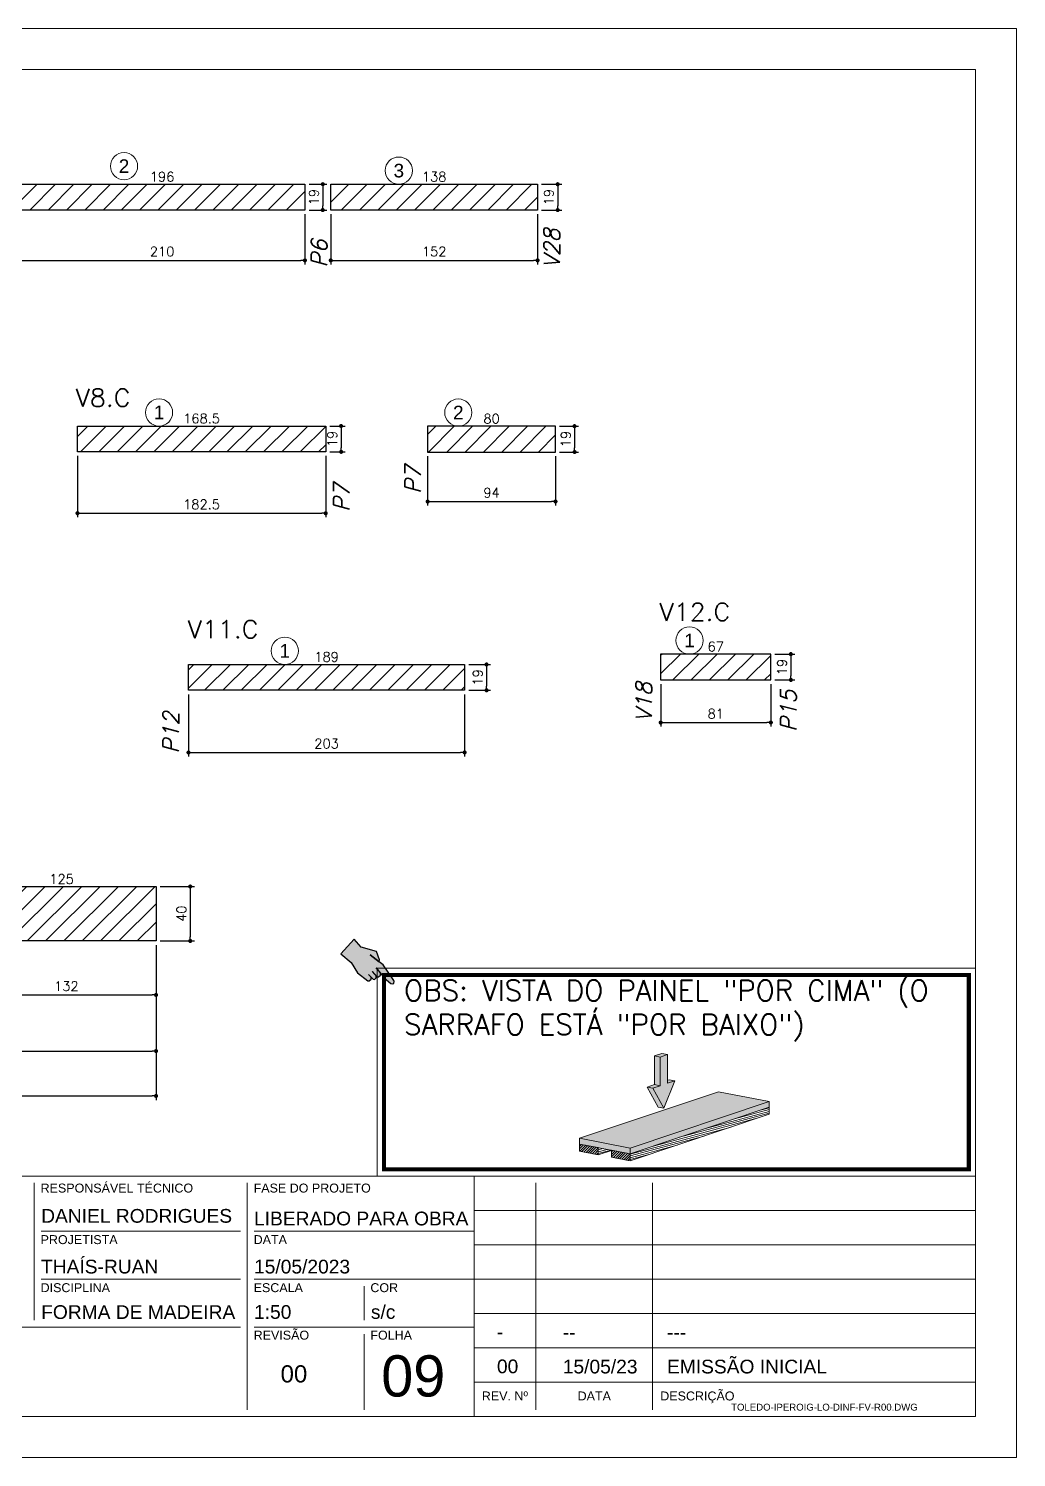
# Model space of a CAD drawing. Extents: x -20676 to 4767, y -817 to 14270.
# Drawn here: x -18333 to -17606, y 6382 to 7432 of the extents above; entities that cross this region are included whole.
import ezdxf
from ezdxf.enums import TextEntityAlignment as Align
from ezdxf.lldxf.tags import DXFTag

# ---------------------------------------------------------------- set-up
doc = ezdxf.new("R2010")
doc.units = 0
doc.header["$PDMODE"] = 2
doc.header["$PDSIZE"] = 10
doc.linetypes.add('CABLIN', pattern=[0.35, 0.25, -0.1])
doc.layers.get('0').update_dxf_attribs({"lineweight": 13})
doc.layers.get('Defpoints').update_dxf_attribs({"lineweight": 13})
for name, color, linetype, lineweight in [('contorno de painel', 7, 'Continuous', 13), ('cotas', 4, 'Continuous', 13), ('FOLHA MB', 7, 'Continuous', 13), ('HACHURACONCRETO', 7, 'Continuous', 13), ('REAPROVEITAMENTO', 1, 'Continuous', 13), ('Romaneio', 1, 'Continuous', 13), ('texto de viga', 7, 'Continuous', 13)]:
    doc.layers.add(name, color=color, linetype=linetype, lineweight=lineweight)
for name, color, linetype in [('Cota Sarrafo', 180, 'Continuous'), ('Painéis', 200, 'Continuous'), ('REGUA-80', 111, 'Continuous'), ('TEXTO_GERAL', 7, 'Continuous'), ('va165-sec', 5, 'DASHED')]:
    doc.layers.add(name, color=color, linetype=linetype)
doc.styles.add('ARIAL', font='arial.ttf', dxfattribs={"oblique": 15, "height": 25})
doc.styles.add('MB_C01', font='arial.ttf', dxfattribs={"height": 1.3})
doc.styles.add('MB_C02', font='arial.ttf', dxfattribs={"height": 2})
doc.styles.add('MB_C03', font='arial.ttf', dxfattribs={"height": 2.5})
doc.styles.add('MB_C04', font='arial.ttf', dxfattribs={"height": 6})
doc.styles.add('REGUA-120', font='ROMANS.shx', dxfattribs={"height": 15})
doc.styles.add('ROMANS', font='romans.shx')
tags = doc.linetypes.add('DASHED', pattern=[0.75, 0.5, -0.25]).pattern_tags.tags
tags[6:7] = [DXFTag(74, 4), DXFTag(75, 0), DXFTag(340, '0'), DXFTag(46, 1.0), DXFTag(50, 0.0), DXFTag(44, 0.0), DXFTag(45, 0.0)]
tags[4:5] = [DXFTag(74, 4), DXFTag(75, 0), DXFTag(340, '0'), DXFTag(46, 1.0), DXFTag(50, 0.0), DXFTag(44, 0.0), DXFTag(45, 0.0)]
doc.dimstyles.new('PAINEL', dxfattribs={"dimtxt": 7, "dimasz": 3, "dimexe": 3, "dimexo": 3, "dimgap": 3, "dimtad": 1, "dimdec": 1, "dimzin": 12, "dimdsep": 46, "dimtxsty": 'ROMANS', "dimblk": 'DOT', "dimcen": 0, "dimclrd": 4, "dimclre": 4, "dimclrt": 240, "dimadec": 1, "dimazin": 3, "dimtfac": 1, "dimtdec": 1, "dimtmove": 0, "dimatfit": 3, "dimfxl": 0, "dimtolj": 1, "dimtzin": 12, "dimarcsym": 0})
doc.dimstyles.new('projeto2', dxfattribs={"dimtxt": 7, "dimasz": 5, "dimexe": 1.25, "dimexo": 2.5, "dimgap": 2, "dimtad": 1, "dimdec": 1, "dimdsep": 46, "dimtxsty": 'ROMANS', "dimblk": 'OBLIQUE', "dimcen": 10, "dimdle": 1, "dimse1": 1, "dimse2": 1, "dimsd1": 1, "dimsd2": 1, "dimclrd": 256, "dimclre": 256, "dimclrt": 3, "dimadec": 0, "dimazin": 0, "dimtfac": 1, "dimtdec": 1, "dimtmove": 0, "dimatfit": 3, "dimldrblk": 'OBLIQUE', "dimfxl": 0, "dimlwd": -1, "dimlwe": -1, "dimarcsym": 0})

# ---------------------------------------------------------------- blocks, each defined once
blk = doc.blocks.new('A$Ceb89ac90')
at = {"color": 1}
for p, q in [((1086.3, 356.7), (70, 356.7)), ((763, 351.7), (763, 250.7)), ((919.6, 351.7), (919.6, 185)), ((1086.3, 356.7), (1086.3, 179.9)), ((1455, 356.7), (1086.3, 356.7)), ((1131.8, 185), (1131.8, 351.7)), ((1217.6, 351.7), (1217.6, 185)), ((1455, 331.5), (1086.3, 331.5)), ((914.6, 316.3), (768.1, 316.3)), ((1086.3, 316.3), (924.7, 316.3)), ((1455, 306.2), (1086.3, 306.2)), ((914.6, 281), (768.1, 281)), ((1086.3, 281), (924.7, 281)), ((1005.5, 275.9), (1005.5, 250.7)), ((1455, 281), (1086.3, 281)), ((1455, 255.7), (1086.3, 255.7)), ((914.6, 245.6), (440.7, 245.6)), ((1086.3, 245.6), (924.7, 245.6)), ((1005.5, 240.6), (1005.5, 185)), ((1455, 230.4), (1086.3, 230.4)), ((1455, 205.2), (1086.3, 205.2))]:
    blk.add_line(p, q, dxfattribs=at)
for points in [[(0, 1199.9), (0, 149.9), (1485, 149.9), (1485, 1199.9)], [(70, 1169.9), (70, 179.9), (1455, 179.9), (1455, 1169.9)]]:
    blk.add_lwpolyline(points, close=True, dxfattribs=at)
at = {"color": 6, "style": 'MB_C01'}
for s, height, p in [('RESPONSÁVEL TÉCNICO', 6.566, (767.7, 344.6)), ('FASE DO PROJETO', 6.566, (924.3, 344.6)), ('PROJETISTA', 6.57, (767.7, 306.7)), ('DATA', 6.57, (924.3, 306.7)), ('DISCIPLINA', 6.57, (767.7, 271.4)), ('ESCALA', 6.57, (924.3, 271.4)), ('COR', 6.57, (1010.1, 271.4)), ('REVISÃO', 6.57, (924.3, 236.5)), ('FOLHA', 6.57, (1010.1, 236.5))]:
    blk.add_text(s, height=height, dxfattribs=at).set_placement(p)
at = {"color": 5, "style": 'MB_C02'}
for s, p in [('DANIEL RODRIGUES', (768.1, 322.4)), ('FORMA DE MADEIRA', (768.1, 251.7))]:
    blk.add_text(s, height=10.102, dxfattribs=at).set_placement(p)
at = {"color": 6, "style": 'MB_C01'}
for s, p in [('DESCRIÇÃO', (1250.5, 195.1)), ('REV. Nº', (1109, 195.1)), ('DATA', (1174.7, 195.1))]:
    blk.add_text(s, height=6.57, dxfattribs=at).set_placement(p, align=Align.MIDDLE_CENTER)
at = {"insert": (1275.3, 189.4), "char_height": 5.051, "width": 210.818, "attachment_point": 1, "style": 'MB_C04'}
blk.add_mtext('TOLEDO-IPEROIG-LO-DINF-FV-R00.DWG', dxfattribs=at)
at = {"color": 5}
for tag, p, height, style in [('REV_05', (1103.1, 338.1), 10.1, 'MB_C02'), ('DATA_REV_05', (1151.5, 337.9), 10.1, 'MB_C02'), ('INFO_REV_05', (1228.1, 337.9), 10.1, 'MB_C02'), ('CLIENTE', (449.7, 328.8), 12.6, 'MB_C03'), ('FASE', (924.6, 320.5), 10.1, 'MB_C02'), ('REV_04', (1103.1, 312.8), 10.1, 'MB_C02'), ('DATA_REV_04', (1151.5, 312.7), 10.1, 'MB_C02'), ('INFO_REV_04', (1228.1, 312.7), 10.1, 'MB_C02'), ('PROJETISTA', (768, 285.1), 10.1, 'MB_C02'), ('DATA', (924.6, 285.1), 10.1, 'MB_C02'), ('REV_03', (1103.1, 287.6), 10.1, 'MB_C02'), ('DATA_REV_03', (1151.5, 287.4), 10.1, 'MB_C02'), ('INFO_REV_03', (1228.1, 287.4), 10.1, 'MB_C02'), ('OBRA', (449.7, 273.3), 12.6, 'MB_C03'), ('REV_02', (1103.1, 262.3), 10.1, 'MB_C02'), ('DATA_REV_02', (1151.5, 262.1), 10.1, 'MB_C02'), ('INFO_REV_02', (1228.1, 262.1), 10.1, 'MB_C02'), ('ESC', (924.6, 251.8), 10.1, 'MB_C02'), ('COR', (1010.5, 251.8), 10.1, 'MB_C02'), ('REV_01', (1103.1, 237.1), 10.1, 'MB_C02'), ('DATA_REV_01', (1151.5, 236.9), 10.1, 'MB_C02'), ('INFO_REV_01', (1228.1, 236.9), 10.1, 'MB_C02'), ('PAVIMENTO', (449.7, 215.3), 12.6, 'MB_C03'), ('FL', (1018.1, 194.7), 30.3, 'MB_C04'), ('REV_00', (1103.1, 211.8), 10.1, 'MB_C02'), ('DATA_REV_00', (1151.5, 211.6), 10.1, 'MB_C02'), ('EMISSÃO_INICIAL', (1228.1, 211.6), 10.1, 'MB_C02'), ('REV', (944.1, 205), 12.6, 'MB_C03')]:
    blk.add_attdef(tag, p, '', height=height, dxfattribs=dict(at, style=style))
at = {"color": 6, "style": 'MB_C02'}
for tag, p in [('ENDEREÇO_CLIENTE', (449.7, 307.8)), ('ENDEREÇO_OBRA', (449.7, 252.7)), ('TIPO_DE_PROJETO', (449.7, 192.3))]:
    blk.add_attdef(tag, p, '', height=10.1, dxfattribs=at)
blk = doc.blocks.new('INDICADOR')
at = {"layer": 'va165-sec', "ltscale": 100}
blk.add_hatch(color=61, dxfattribs=at).paths.add_polyline_path([(-59.7, -24.5), (-37.5, -24.3), (-35.4, -22.8), (-34.7, -18.5), (-36.9, -15.9), (-32.1, -16.5), (-29.9, -15.1), (-29.3, -11.2), (-31.5, -8.9), (-29.5, -9.3), (-27.5, -7.7), (-26.6, -3.4), (-28.9, -0.4), (-18.5, -2.8), (-3.7, -3.1), (-0.7, -1.9), (0, 0), (-1.3, 2.8), (-2.9, 3.5), (-33.7, 13.2), (-42.6, 13.1), (-44, 16), (-56.7, 23.9), (-82.1, 13.8), (-99.5, 16.7), (-102.1, -17), (-79.1, -17.5)])
at = {"layer": 'REGUA-80', "color": 1}
blk.add_lwpolyline([(-102.1, -17), (-79.1, -17.5), (-59.7, -24.5), (-37.5, -24.3), (-35.4, -22.8), (-34.7, -18.5), (-36.9, -15.9), (-43.1, -15.1), (-32.1, -16.5), (-29.9, -15.1), (-29.3, -11.2), (-31.5, -8.9), (-41.5, -7), (-29.5, -9.3), (-27.5, -7.7), (-26.6, -3.4), (-28.9, -0.4), (-39.8, 2.2), (-18.5, -2.8), (-3.7, -3.1), (-0.7, -1.9), (0, 0), (-1.3, 2.8), (-2.9, 3.5), (-33.7, 13.2), (-42.6, 13.1), (-61.9, 12.9), (-42.6, 13.1), (-44, 16), (-56.7, 23.9), (-82.1, 13.8), (-99.5, 16.7), (-102.1, -17)], dxfattribs=at)
blk = doc.blocks.new('DEDADA')
at = {"linetype": 'Continuous', "ltscale": 100, "xscale": 0.5000000000004939, "yscale": 0.5000000000004939, "zscale": 0.5000000000004939, "rotation": 321.5463332659798}
blk.add_blockref('INDICADOR', (63.1, 17), dxfattribs=at)
blk = doc.blocks.new('FDSFSDFSDF')
at = {"layer": 'HACHURACONCRETO'}
h = blk.add_hatch(color=1, dxfattribs=at)
h.dxf.hatch_style = 1
h.paths.add_polyline_path([(-20956.4, 7327.5), (-20960.7, 7328.3), (-20960.7, 7307.2), (-20956.4, 7306.3)], flags=17)
h.paths.add_polyline_path([(-20951, 7329.3), (-20956.4, 7327.5), (-20956.4, 7306.3), (-20961.8, 7304.5), (-20953.7, 7289.8), (-20945.6, 7310), (-20951, 7308.2)])
h.paths.add_polyline_path([(-20961.8, 7304.5), (-20966.1, 7305.3), (-20958, 7290.7), (-20953.7, 7289.8)])
h.paths.add_polyline_path([(-20956.4, 7306.3), (-20960.7, 7307.2), (-20966.1, 7305.3), (-20961.8, 7304.5)])
h.paths.add_polyline_path([(-20945.6, 7310), (-20949.9, 7310.8), (-20951, 7310.4), (-20951, 7308.2)], flags=17)
h.paths.add_polyline_path([(-20951, 7329.3), (-20955.3, 7330.1), (-20960.7, 7328.3), (-20956.4, 7327.5)])
h = blk.add_hatch(color=253, dxfattribs=at)
h.dxf.hatch_style = 1
h.paths.add_polyline_path([(-20876.3, 7294.9), (-20913.5, 7302), (-21015.7, 7267.8), (-20978.5, 7260.6)])
h.paths.add_polyline_path([(-21015.7, 7267.8), (-21015.7, 7263.5), (-20978.5, 7256.4), (-20978.5, 7260.6)])
h.paths.add_polyline_path([(-20876.3, 7290.6), (-20876.3, 7294.9), (-20978.5, 7260.6), (-20978.5, 7256.4)])
h = blk.add_hatch(dxfattribs=at)
h.set_pattern_fill('ANSI31', color=252, scale=0.409149, angle=150)
h.set_pattern_definition([(195, (7609.989, -2957.4306), (0.336218163, -1.254783266), [])])
h.paths.add_polyline_path([(-20992.2, 7258.9), (-20992.2, 7259), (-21002, 7260.9), (-21002, 7255.6)])
h.paths.add_polyline_path([(-20876.3, 7285.4), (-20876.3, 7290.6), (-20978.5, 7256.4), (-20978.5, 7251.1)])
h = blk.add_hatch(dxfattribs=at)
h.set_pattern_fill('ANSI31', color=252, scale=0.409149)
h.set_pattern_definition([(45, (7609.989, -2957.4306), (-0.918565103, 0.918565103), [])])
h.paths.add_polyline_path([(-21002, 7260.9), (-21015.7, 7263.5), (-21015.7, 7258.3), (-21002, 7255.6)])
h.paths.add_polyline_path([(-20978.5, 7256.4), (-20992.2, 7259), (-20992.2, 7253.8), (-20978.5, 7251.1)])
at = {"color": 0, "linetype": 'Continuous', "lineweight": 0, "extrusion": (5.55112e-17, 0.967349, 0.253449)}
for p, q in [((-20960.7, 7328.3), (-20955.3, 7330.1)), ((-20951, 7329.3), (-20956.4, 7327.5)), ((-20951, 7329.3), (-20955.3, 7330.1)), ((-20951, 7308.2), (-20951, 7329.3)), ((-20956.4, 7327.5), (-20960.7, 7328.3)), ((-20960.7, 7307.2), (-20960.7, 7328.3)), ((-20956.4, 7327.5), (-20956.4, 7306.3)), ((-20953.7, 7289.8), (-20945.6, 7310)), ((-20951, 7310.4), (-20949.9, 7310.8)), ((-20945.6, 7310), (-20951, 7308.2)), ((-20945.6, 7310), (-20949.9, 7310.8)), ((-20913.5, 7302), (-21015.7, 7267.8)), ((-20966.1, 7305.3), (-20960.7, 7307.2)), ((-20961.8, 7304.5), (-20966.1, 7305.3)), ((-20958, 7290.7), (-20966.1, 7305.3)), ((-20956.4, 7306.3), (-20961.8, 7304.5)), ((-20961.8, 7304.5), (-20953.7, 7289.8)), ((-20956.4, 7306.3), (-20960.7, 7307.2)), ((-20876.3, 7294.9), (-20913.5, 7302)), ((-20978.5, 7260.6), (-20876.3, 7294.9)), ((-20876.3, 7290.6), (-20978.5, 7256.4)), ((-20876.3, 7290.6), (-20978.5, 7256.4)), ((-20953.7, 7289.8), (-20958, 7290.7)), ((-20876.3, 7290.6), (-20876.3, 7294.9)), ((-20876.3, 7290.6), (-20876.3, 7285.4)), ((-20876.3, 7285.4), (-20978.5, 7251.1)), ((-21015.7, 7267.8), (-20978.5, 7260.6)), ((-21015.7, 7263.5), (-21015.7, 7267.8)), ((-21015.7, 7263.5), (-21015.7, 7258.3)), ((-21015.7, 7263.5), (-21002, 7260.9)), ((-20978.5, 7256.4), (-21015.7, 7263.5)), ((-21002, 7255.6), (-21015.7, 7258.3)), ((-21002, 7260.9), (-21002, 7255.6)), ((-20992.2, 7258.9), (-21002, 7255.6)), ((-20978.5, 7256.4), (-20992.2, 7259)), ((-20992.2, 7259), (-20992.2, 7253.8)), ((-20978.5, 7256.4), (-20978.5, 7260.6)), ((-20978.5, 7256.4), (-20978.5, 7251.1)), ((-20978.5, 7251.1), (-20992.2, 7253.8))]:
    blk.add_line(p, q, dxfattribs=at)
blk.add_lwpolyline([(-21164.5, 7392.8), (-20724.6, 7392.8), (-20724.6, 7240), (-21164.5, 7240)], close=True)
at = {"const_width": 3}
blk.add_lwpolyline([(-21159.5, 7387.8), (-20729.6, 7387.8), (-20729.6, 7245), (-21159.5, 7245)], close=True, dxfattribs=at)
at = {"lineweight": 5, "xscale": 0.8622490710097133, "yscale": 0.8622490710097133, "zscale": 0.2874163570032379}
blk.add_blockref('DEDADA', (-21206.7, 7367), dxfattribs=at)
at = {"layer": 'contorno de painel', "linetype": 'CABLIN', "insert": (-21144.8, 7383.9), "char_height": 15, "attachment_point": 1, "style": 'ROMANS'}
blk.add_mtext_dynamic_manual_height_columns('OBS: VISTA DO PAINEL "POR CIMA" (O SARRAFO ESTÁ "POR BAIXO")', width=429.807, gutter_width=45, heights=[0], dxfattribs=at)
blk = doc.blocks.new('_Dot')
at = {"color": 0, "linetype": 'ByBlock', "lineweight": -2}
blk.add_line((-0.5, 0), (-1, 0), dxfattribs=at)
at = {"color": 0, "linetype": 'ByBlock', "const_width": 0.5}
blk.add_lwpolyline([(-0.25, 0, 1), (0.25, 0, 1)], format="xyb", close=True, dxfattribs=at)
blk = doc.blocks.new('*D1712')
at = {"layer": 'cotas', "color": 4, "lineweight": -2, "transparency": 16777216}
for p, q in [((-18339.4, 7295.9), (-18339.4, 7258.9)), ((-18129.4, 7295.9), (-18129.4, 7258.9)), ((-18336.4, 7261.9), (-18132.4, 7261.9))]:
    blk.add_line(p, q, dxfattribs=at)
at = {"layer": 'Defpoints', "color": 0, "transparency": 16777216}
for p in [(-18339.4, 7298.9), (-18129.4, 7298.9), (-18129.4, 7261.9)]:
    blk.add_point(p, dxfattribs=at)
at = {"layer": 'cotas', "color": 4, "lineweight": -2, "transparency": 16777216, "xscale": 3, "yscale": 3, "zscale": 3, "rotation": 180}
blk.add_blockref('_Dot', (-18339.4, 7261.9), dxfattribs=at)
at = {"layer": 'cotas', "color": 4, "lineweight": -2, "transparency": 16777216, "xscale": 3, "yscale": 3, "zscale": 3}
blk.add_blockref('_Dot', (-18129.4, 7261.9), dxfattribs=at)
at = {"layer": 'cotas', "color": 240, "transparency": 16777216, "insert": (-18234.4, 7268.4), "char_height": 7, "attachment_point": 5, "style": 'ROMANS'}
blk.add_mtext('\\A1;210', dxfattribs=at)
blk = doc.blocks.new('*D1713')
at = {"layer": 'cotas', "color": 4, "lineweight": -2, "transparency": 16777216}
for p, q in [((-18110.4, 7295.9), (-18110.4, 7258.9)), ((-17958.4, 7295.9), (-17958.4, 7258.9)), ((-18107.4, 7261.9), (-17961.4, 7261.9))]:
    blk.add_line(p, q, dxfattribs=at)
at = {"layer": 'Defpoints', "color": 0, "transparency": 16777216}
for p in [(-18110.4, 7298.9), (-17958.4, 7298.9), (-17958.4, 7261.9)]:
    blk.add_point(p, dxfattribs=at)
at = {"layer": 'cotas', "color": 4, "lineweight": -2, "transparency": 16777216, "xscale": 3, "yscale": 3, "zscale": 3, "rotation": 180}
blk.add_blockref('_Dot', (-18110.4, 7261.9), dxfattribs=at)
at = {"layer": 'cotas', "color": 4, "lineweight": -2, "transparency": 16777216, "xscale": 3, "yscale": 3, "zscale": 3}
blk.add_blockref('_Dot', (-17958.4, 7261.9), dxfattribs=at)
at = {"layer": 'cotas', "color": 240, "transparency": 16777216, "insert": (-18034.4, 7268.4), "char_height": 7, "attachment_point": 5, "style": 'ROMANS'}
blk.add_mtext('\\A1;152', dxfattribs=at)
blk = doc.blocks.new('*D1714')
at = {"layer": 'cotas', "color": 4, "lineweight": -2, "transparency": 16777216}
for p, q in [((-17955.4, 7317.9), (-17940.6, 7317.9)), ((-17943.6, 7314.9), (-17943.6, 7301.9)), ((-17955.4, 7298.9), (-17940.6, 7298.9))]:
    blk.add_line(p, q, dxfattribs=at)
at = {"layer": 'Defpoints', "color": 0, "transparency": 16777216}
for p in [(-17958.4, 7317.9), (-17958.4, 7298.9), (-17943.6, 7298.9)]:
    blk.add_point(p, dxfattribs=at)
at = {"layer": 'cotas', "color": 4, "lineweight": -2, "transparency": 16777216, "xscale": 3, "yscale": 3, "zscale": 3}
for p, rotation in [((-17943.6, 7317.9), 90), ((-17943.6, 7298.9), 270)]:
    blk.add_blockref('_Dot', p, dxfattribs=dict(at, rotation=rotation))
at = {"layer": 'cotas', "color": 240, "transparency": 16777216, "insert": (-17950.1, 7308.4), "char_height": 7, "attachment_point": 5, "rotation": 90, "style": 'ROMANS'}
blk.add_mtext('\\A1;19', dxfattribs=at)
blk = doc.blocks.new('*D1715')
at = {"layer": 'cotas', "color": 4, "lineweight": -2, "transparency": 16777216}
for p, q in [((-18126.4, 7317.9), (-18113.3, 7317.9)), ((-18116.3, 7314.9), (-18116.3, 7301.9)), ((-18126.4, 7298.9), (-18113.3, 7298.9))]:
    blk.add_line(p, q, dxfattribs=at)
at = {"layer": 'Defpoints', "color": 0, "transparency": 16777216}
for p in [(-18129.4, 7317.9), (-18129.4, 7298.9), (-18116.3, 7298.9)]:
    blk.add_point(p, dxfattribs=at)
at = {"layer": 'cotas', "color": 4, "lineweight": -2, "transparency": 16777216, "xscale": 3, "yscale": 3, "zscale": 3}
for p, rotation in [((-18116.3, 7317.9), 90), ((-18116.3, 7298.9), 270)]:
    blk.add_blockref('_Dot', p, dxfattribs=dict(at, rotation=rotation))
at = {"layer": 'cotas', "color": 240, "transparency": 16777216, "insert": (-18122.8, 7308.4), "char_height": 7, "attachment_point": 5, "rotation": 90, "style": 'ROMANS'}
blk.add_mtext('\\A1;19', dxfattribs=at)
blk = doc.blocks.new('*D1718')
at = {"layer": 'Defpoints', "color": 0, "transparency": 16777216}
for p in [(-18332.4, 7317.9), (-18136.4, 7317.9), (-18136.4, 7317.9)]:
    blk.add_point(p, dxfattribs=at)
at = {"layer": 'Cota Sarrafo', "color": 3, "transparency": 16777216, "insert": (-18234.4, 7323.4), "char_height": 7, "attachment_point": 5, "style": 'ROMANS'}
blk.add_mtext('196', dxfattribs=at)
blk = doc.blocks.new('_OBLIQUE')
at = {"color": 0, "linetype": 'ByBlock', "lineweight": -2}
for p, q in [((0, 0), (-1, 0)), ((-0.5, -0.5), (0.5, 0.5))]:
    blk.add_line(p, q, dxfattribs=at)
blk = doc.blocks.new('*D1719')
at = {"layer": 'Defpoints', "color": 0, "transparency": 16777216}
for p in [(-18103.4, 7317.9), (-17965.4, 7317.9), (-17965.4, 7317.9)]:
    blk.add_point(p, dxfattribs=at)
at = {"layer": 'Cota Sarrafo', "color": 3, "transparency": 16777216, "insert": (-18034.4, 7323.4), "char_height": 7, "attachment_point": 5, "style": 'ROMANS'}
blk.add_mtext('138', dxfattribs=at)
blk = doc.blocks.new('*D1726')
at = {"layer": 'cotas', "color": 4, "lineweight": -2, "transparency": 16777216}
for p, q in [((-18296.6, 7118.2), (-18296.6, 7073.1)), ((-18114.1, 7118.2), (-18114.1, 7073.1)), ((-18293.6, 7076.1), (-18117.1, 7076.1))]:
    blk.add_line(p, q, dxfattribs=at)
at = {"layer": 'Defpoints', "color": 0, "transparency": 16777216}
for p in [(-18296.6, 7121.2), (-18114.1, 7121.2), (-18114.1, 7076.1)]:
    blk.add_point(p, dxfattribs=at)
at = {"layer": 'cotas', "color": 4, "lineweight": -2, "transparency": 16777216, "xscale": 3, "yscale": 3, "zscale": 3, "rotation": 180}
blk.add_blockref('_Dot', (-18296.6, 7076.1), dxfattribs=at)
at = {"layer": 'cotas', "color": 4, "lineweight": -2, "transparency": 16777216, "xscale": 3, "yscale": 3, "zscale": 3}
blk.add_blockref('_Dot', (-18114.1, 7076.1), dxfattribs=at)
at = {"layer": 'cotas', "color": 240, "transparency": 16777216, "insert": (-18205.4, 7082.6), "char_height": 7, "attachment_point": 5, "style": 'ROMANS'}
blk.add_mtext('\\A1;182.5', dxfattribs=at)
blk = doc.blocks.new('*D1727')
at = {"layer": 'cotas', "color": 4, "lineweight": -2, "transparency": 16777216}
for p, q in [((-18111.1, 7140.2), (-18099.8, 7140.2)), ((-18102.8, 7137.2), (-18102.8, 7124.2)), ((-18111.1, 7121.2), (-18099.8, 7121.2))]:
    blk.add_line(p, q, dxfattribs=at)
at = {"layer": 'Defpoints', "color": 0, "transparency": 16777216}
for p in [(-18114.1, 7140.2), (-18114.1, 7121.2), (-18102.8, 7121.2)]:
    blk.add_point(p, dxfattribs=at)
at = {"layer": 'cotas', "color": 4, "lineweight": -2, "transparency": 16777216, "xscale": 3, "yscale": 3, "zscale": 3}
for p, rotation in [((-18102.8, 7140.2), 90), ((-18102.8, 7121.2), 270)]:
    blk.add_blockref('_Dot', p, dxfattribs=dict(at, rotation=rotation))
at = {"layer": 'cotas', "color": 240, "transparency": 16777216, "insert": (-18109.3, 7130.7), "char_height": 7, "attachment_point": 5, "rotation": 90, "style": 'ROMANS'}
blk.add_mtext('\\A1;19', dxfattribs=at)
blk = doc.blocks.new('*D1728')
at = {"layer": 'Defpoints', "color": 0, "transparency": 16777216}
for p in [(-18289.6, 7140.2), (-18121.1, 7140.2), (-18121.1, 7140.2)]:
    blk.add_point(p, dxfattribs=at)
at = {"layer": 'Cota Sarrafo', "color": 3, "transparency": 16777216, "insert": (-18205.4, 7145.7), "char_height": 7, "attachment_point": 5, "style": 'ROMANS'}
blk.add_mtext('168.5', dxfattribs=at)
blk = doc.blocks.new('*D1729')
at = {"layer": 'Defpoints', "color": 0, "transparency": 16777216}
for p in [(-18039.2, 7121.1), (-17945.2, 7121.1), (-17945.2, 7084.7)]:
    blk.add_point(p, dxfattribs=at)
at = {"layer": 'Painéis', "color": 4, "lineweight": -2, "transparency": 16777216}
for p, q in [((-18039.2, 7118.1), (-18039.2, 7081.7)), ((-17945.2, 7118.1), (-17945.2, 7081.7)), ((-18036.2, 7084.7), (-17948.2, 7084.7))]:
    blk.add_line(p, q, dxfattribs=at)
at = {"layer": 'Painéis', "color": 4, "lineweight": -2, "transparency": 16777216, "xscale": 3, "yscale": 3, "zscale": 3, "rotation": 180}
blk.add_blockref('_Dot', (-18039.2, 7084.7), dxfattribs=at)
at = {"layer": 'Painéis', "color": 4, "lineweight": -2, "transparency": 16777216, "xscale": 3, "yscale": 3, "zscale": 3}
blk.add_blockref('_Dot', (-17945.2, 7084.7), dxfattribs=at)
at = {"layer": 'Painéis', "color": 240, "transparency": 16777216, "insert": (-17992.2, 7091.2), "char_height": 7, "attachment_point": 5, "style": 'ROMANS'}
blk.add_mtext('\\A1;94', dxfattribs=at)
blk = doc.blocks.new('*D1730')
at = {"layer": 'Defpoints', "color": 0, "transparency": 16777216}
for p in [(-17945.2, 7140.1), (-17945.2, 7121.1), (-17931.2, 7121.1)]:
    blk.add_point(p, dxfattribs=at)
at = {"layer": 'Painéis', "color": 4, "lineweight": -2, "transparency": 16777216}
for p, q in [((-17942.2, 7140.1), (-17928.2, 7140.1)), ((-17931.2, 7137.1), (-17931.2, 7124.1)), ((-17942.2, 7121.1), (-17928.2, 7121.1))]:
    blk.add_line(p, q, dxfattribs=at)
at = {"layer": 'Painéis', "color": 4, "lineweight": -2, "transparency": 16777216, "xscale": 3, "yscale": 3, "zscale": 3}
for p, rotation in [((-17931.2, 7140.1), 90), ((-17931.2, 7121.1), 270)]:
    blk.add_blockref('_Dot', p, dxfattribs=dict(at, rotation=rotation))
at = {"layer": 'Painéis', "color": 240, "transparency": 16777216, "insert": (-17937.7, 7130.6), "char_height": 7, "attachment_point": 5, "rotation": 90, "style": 'ROMANS'}
blk.add_mtext('\\A1;19', dxfattribs=at)
blk = doc.blocks.new('*D1731')
at = {"layer": 'Defpoints', "color": 0, "transparency": 16777216}
for p in [(-18032.2, 7140.1), (-17952.2, 7140.1), (-17952.2, 7140.1)]:
    blk.add_point(p, dxfattribs=at)
at = {"layer": 'Cota Sarrafo', "color": 3, "transparency": 16777216, "insert": (-17992.2, 7145.6), "char_height": 7, "attachment_point": 5, "style": 'ROMANS'}
blk.add_mtext('80', dxfattribs=at)
blk = doc.blocks.new('*D1741')
at = {"layer": 'cotas', "color": 4, "lineweight": -2, "transparency": 16777216}
for p, q in [((-18215, 6943), (-18215, 6897.3)), ((-18012, 6943), (-18012, 6897.3)), ((-18212, 6900.3), (-18015, 6900.3))]:
    blk.add_line(p, q, dxfattribs=at)
at = {"layer": 'Defpoints', "color": 0, "transparency": 16777216}
for p in [(-18215, 6946), (-18012, 6946), (-18012, 6900.3)]:
    blk.add_point(p, dxfattribs=at)
at = {"layer": 'cotas', "color": 4, "lineweight": -2, "transparency": 16777216, "xscale": 3, "yscale": 3, "zscale": 3, "rotation": 180}
blk.add_blockref('_Dot', (-18215, 6900.3), dxfattribs=at)
at = {"layer": 'cotas', "color": 4, "lineweight": -2, "transparency": 16777216, "xscale": 3, "yscale": 3, "zscale": 3}
blk.add_blockref('_Dot', (-18012, 6900.3), dxfattribs=at)
at = {"layer": 'cotas', "color": 240, "transparency": 16777216, "insert": (-18113.5, 6906.8), "char_height": 7, "attachment_point": 5, "style": 'ROMANS'}
blk.add_mtext('\\A1;203', dxfattribs=at)
blk = doc.blocks.new('*D1742')
at = {"layer": 'cotas', "color": 4, "lineweight": -2, "transparency": 16777216}
for p, q in [((-18009, 6965), (-17992.9, 6965)), ((-17995.9, 6962), (-17995.9, 6949)), ((-18009, 6946), (-17992.9, 6946))]:
    blk.add_line(p, q, dxfattribs=at)
at = {"layer": 'Defpoints', "color": 0, "transparency": 16777216}
for p in [(-18012, 6965), (-18012, 6946), (-17995.9, 6946)]:
    blk.add_point(p, dxfattribs=at)
at = {"layer": 'cotas', "color": 4, "lineweight": -2, "transparency": 16777216, "xscale": 3, "yscale": 3, "zscale": 3}
for p, rotation in [((-17995.9, 6965), 90), ((-17995.9, 6946), 270)]:
    blk.add_blockref('_Dot', p, dxfattribs=dict(at, rotation=rotation))
at = {"layer": 'cotas', "color": 240, "transparency": 16777216, "insert": (-18002.4, 6955.5), "char_height": 7, "attachment_point": 5, "rotation": 90, "style": 'ROMANS'}
blk.add_mtext('\\A1;19', dxfattribs=at)
blk = doc.blocks.new('*D1743')
at = {"layer": 'Defpoints', "color": 0, "transparency": 16777216}
for p in [(-18208, 6965), (-18019, 6965), (-18019, 6965)]:
    blk.add_point(p, dxfattribs=at)
at = {"layer": 'Cota Sarrafo', "color": 3, "transparency": 16777216, "insert": (-18113.5, 6970.5), "char_height": 7, "attachment_point": 5, "style": 'ROMANS'}
blk.add_mtext('189', dxfattribs=at)
blk = doc.blocks.new('*D1744')
at = {"layer": 'cotas', "color": 4, "lineweight": -2, "transparency": 16777216}
for p, q in [((-17867.9, 6950.6), (-17867.9, 6919.3)), ((-17786.9, 6950.6), (-17786.9, 6919.3)), ((-17864.9, 6922.3), (-17789.9, 6922.3))]:
    blk.add_line(p, q, dxfattribs=at)
at = {"layer": 'Defpoints', "color": 0, "transparency": 16777216}
for p in [(-17867.9, 6953.6), (-17786.9, 6953.6), (-17786.9, 6922.3)]:
    blk.add_point(p, dxfattribs=at)
at = {"layer": 'cotas', "color": 4, "lineweight": -2, "transparency": 16777216, "xscale": 3, "yscale": 3, "zscale": 3, "rotation": 180}
blk.add_blockref('_Dot', (-17867.9, 6922.3), dxfattribs=at)
at = {"layer": 'cotas', "color": 4, "lineweight": -2, "transparency": 16777216, "xscale": 3, "yscale": 3, "zscale": 3}
blk.add_blockref('_Dot', (-17786.9, 6922.3), dxfattribs=at)
at = {"layer": 'cotas', "color": 240, "transparency": 16777216, "insert": (-17827.4, 6928.8), "char_height": 7, "attachment_point": 5, "style": 'ROMANS'}
blk.add_mtext('\\A1;81', dxfattribs=at)
blk = doc.blocks.new('*D1745')
at = {"layer": 'cotas', "color": 4, "lineweight": -2, "transparency": 16777216}
for p, q in [((-17783.9, 6972.6), (-17769.2, 6972.6)), ((-17772.2, 6969.6), (-17772.2, 6956.6)), ((-17783.9, 6953.6), (-17769.2, 6953.6))]:
    blk.add_line(p, q, dxfattribs=at)
at = {"layer": 'Defpoints', "color": 0, "transparency": 16777216}
for p in [(-17786.9, 6972.6), (-17786.9, 6953.6), (-17772.2, 6953.6)]:
    blk.add_point(p, dxfattribs=at)
at = {"layer": 'cotas', "color": 4, "lineweight": -2, "transparency": 16777216, "xscale": 3, "yscale": 3, "zscale": 3}
for p, rotation in [((-17772.2, 6972.6), 90), ((-17772.2, 6953.6), 270)]:
    blk.add_blockref('_Dot', p, dxfattribs=dict(at, rotation=rotation))
at = {"layer": 'cotas', "color": 240, "transparency": 16777216, "insert": (-17778.7, 6963.1), "char_height": 7, "attachment_point": 5, "rotation": 90, "style": 'ROMANS'}
blk.add_mtext('\\A1;19', dxfattribs=at)
blk = doc.blocks.new('*D1746')
at = {"layer": 'Defpoints', "color": 0, "transparency": 16777216}
for p in [(-17860.9, 6972.6), (-17793.9, 6972.6), (-17793.9, 6972.6)]:
    blk.add_point(p, dxfattribs=at)
at = {"layer": 'Cota Sarrafo', "color": 3, "transparency": 16777216, "insert": (-17827.4, 6978.1), "char_height": 7, "attachment_point": 5, "style": 'ROMANS'}
blk.add_mtext('67', dxfattribs=at)
blk = doc.blocks.new('*D1747')
at = {"layer": 'Defpoints', "color": 0, "transparency": 16777216}
for p in [(-18980.8, 6761.8), (-18238.8, 6761.8), (-18238.8, 6647.9)]:
    blk.add_point(p, dxfattribs=at)
at = {"layer": 'Painéis', "color": 4, "lineweight": -2, "transparency": 16777216}
for p, q in [((-18980.8, 6758.8), (-18980.8, 6644.9)), ((-18238.8, 6758.8), (-18238.8, 6644.9)), ((-18977.8, 6647.9), (-18241.8, 6647.9))]:
    blk.add_line(p, q, dxfattribs=at)
at = {"layer": 'Painéis', "color": 4, "lineweight": -2, "transparency": 16777216, "xscale": 3, "yscale": 3, "zscale": 3, "rotation": 180}
blk.add_blockref('_Dot', (-18980.8, 6647.9), dxfattribs=at)
at = {"layer": 'Painéis', "color": 4, "lineweight": -2, "transparency": 16777216, "xscale": 3, "yscale": 3, "zscale": 3}
blk.add_blockref('_Dot', (-18238.8, 6647.9), dxfattribs=at)
at = {"layer": 'Painéis', "color": 240, "transparency": 16777216, "insert": (-18609.8, 6654.4), "char_height": 7, "attachment_point": 5, "style": 'ROMANS'}
blk.add_mtext('\\A1;742', dxfattribs=at)
blk = doc.blocks.new('*D1748')
at = {"layer": 'Defpoints', "color": 0, "transparency": 16777216}
for p in [(-18238.8, 6801.8), (-18238.8, 6761.8), (-18213.7, 6761.8)]:
    blk.add_point(p, dxfattribs=at)
at = {"layer": 'Painéis', "color": 4, "lineweight": -2, "transparency": 16777216}
for p, q in [((-18235.8, 6801.8), (-18210.7, 6801.8)), ((-18213.7, 6798.8), (-18213.7, 6764.8)), ((-18235.8, 6761.8), (-18210.7, 6761.8))]:
    blk.add_line(p, q, dxfattribs=at)
at = {"layer": 'Painéis', "color": 4, "lineweight": -2, "transparency": 16777216, "xscale": 3, "yscale": 3, "zscale": 3}
for p, rotation in [((-18213.7, 6801.8), 90), ((-18213.7, 6761.8), 270)]:
    blk.add_blockref('_Dot', p, dxfattribs=dict(at, rotation=rotation))
at = {"layer": 'Painéis', "color": 240, "transparency": 16777216, "insert": (-18220.2, 6781.8), "char_height": 7, "attachment_point": 5, "rotation": 90, "style": 'ROMANS'}
blk.add_mtext('\\A1;40', dxfattribs=at)
blk = doc.blocks.new('*D1752')
at = {"layer": 'Defpoints', "color": 0, "transparency": 16777216}
for p in [(-18370.8, 6761.8), (-18238.8, 6761.8), (-18238.8, 6722.1)]:
    blk.add_point(p, dxfattribs=at)
at = {"layer": 'Painéis', "color": 4, "lineweight": -2, "transparency": 16777216}
for p, q in [((-18370.8, 6758.8), (-18370.8, 6719.1)), ((-18238.8, 6758.8), (-18238.8, 6719.1)), ((-18367.8, 6722.1), (-18241.8, 6722.1))]:
    blk.add_line(p, q, dxfattribs=at)
at = {"layer": 'Painéis', "color": 4, "lineweight": -2, "transparency": 16777216, "xscale": 3, "yscale": 3, "zscale": 3, "rotation": 180}
blk.add_blockref('_Dot', (-18370.8, 6722.1), dxfattribs=at)
at = {"layer": 'Painéis', "color": 4, "lineweight": -2, "transparency": 16777216, "xscale": 3, "yscale": 3, "zscale": 3}
blk.add_blockref('_Dot', (-18238.8, 6722.1), dxfattribs=at)
at = {"layer": 'Painéis', "color": 240, "transparency": 16777216, "insert": (-18304.8, 6728.6), "char_height": 7, "attachment_point": 5, "style": 'ROMANS'}
blk.add_mtext('\\A1;132', dxfattribs=at)
blk = doc.blocks.new('*D1754')
at = {"layer": 'Defpoints', "color": 0, "transparency": 16777216}
for p in [(-18614.8, 6761.8), (-18238.8, 6761.8), (-18238.8, 6680.9)]:
    blk.add_point(p, dxfattribs=at)
at = {"layer": 'Painéis', "color": 4, "lineweight": -2, "transparency": 16777216}
for p, q in [((-18614.8, 6758.8), (-18614.8, 6677.9)), ((-18238.8, 6758.8), (-18238.8, 6677.9)), ((-18611.8, 6680.9), (-18241.8, 6680.9))]:
    blk.add_line(p, q, dxfattribs=at)
at = {"layer": 'Painéis', "color": 4, "lineweight": -2, "transparency": 16777216, "xscale": 3, "yscale": 3, "zscale": 3, "rotation": 180}
blk.add_blockref('_Dot', (-18614.8, 6680.9), dxfattribs=at)
at = {"layer": 'Painéis', "color": 4, "lineweight": -2, "transparency": 16777216, "xscale": 3, "yscale": 3, "zscale": 3}
blk.add_blockref('_Dot', (-18238.8, 6680.9), dxfattribs=at)
at = {"layer": 'Painéis', "color": 240, "transparency": 16777216, "insert": (-18426.8, 6687.4), "char_height": 7, "attachment_point": 5, "style": 'ROMANS'}
blk.add_mtext('\\A1;376', dxfattribs=at)
blk = doc.blocks.new('*D1757')
at = {"layer": 'Defpoints', "color": 0, "transparency": 16777216}
for p in [(-18370.8, 6801.8), (-18245.8, 6801.8), (-18245.8, 6801.8)]:
    blk.add_point(p, dxfattribs=at)
at = {"layer": 'Cota Sarrafo', "color": 3, "transparency": 16777216, "insert": (-18308.3, 6807.3), "char_height": 7, "attachment_point": 5, "style": 'ROMANS'}
blk.add_mtext('125', dxfattribs=at)

msp = doc.modelspace()

# ---------------------------------------------------------------- hatches: boundary and pattern name
at = {"layer": 'REAPROVEITAMENTO'}
h = msp.add_hatch(dxfattribs=at)
h.set_pattern_fill('ANSI31', color=256, scale=3, style=0)
h.set_pattern_definition([(45, (-22.627, 2358.095), (-6.735192, 6.735192), [])])
h.paths.add_polyline_path([(-18510.45, 7317.88), (-18358.45, 7317.88), (-18358.45, 7298.88), (-18510.45, 7298.88)])
h.paths.add_polyline_path([(-18339.45, 7317.88), (-18129.45, 7317.88), (-18129.45, 7298.88), (-18339.45, 7298.88)])
h.paths.add_polyline_path([(-18110.45, 7317.88), (-17958.45, 7317.88), (-17958.45, 7298.88), (-18110.45, 7298.88)])
h = msp.add_hatch(dxfattribs=at)
h.set_pattern_fill('ANSI31', color=256, scale=3, style=0)
h.set_pattern_definition([(45, (-7.62, 2373.659), (-6.735192, 6.735192), [])])
h.paths.add_polyline_path([(-18296.6, 7140.18), (-18114.1, 7140.18), (-18114.1, 7121.18), (-18296.6, 7121.18)])
h.paths.add_polyline_path([(-18039.24, 7140.08), (-18039.24, 7121.08), (-17945.24, 7121.08), (-17945.24, 7140.08)])
h = msp.add_hatch(dxfattribs=at)
h.set_pattern_fill('ANSI31', color=256, scale=3, style=0)
h.paths.add_polyline_path([(-17786.95, 6972.61), (-17867.95, 6972.61), (-17867.95, 6953.61), (-17786.95, 6953.61)])
h = msp.add_hatch(dxfattribs=at)
h.set_pattern_fill('ANSI31', color=256, scale=3, style=0)
h.paths.add_polyline_path([(-18215.04, 6964.98), (-18012.04, 6964.98), (-18012.04, 6945.98), (-18215.04, 6945.98)])
h = msp.add_hatch(dxfattribs=at)
h.set_pattern_fill('ANSI31', color=256, scale=3, style=0)
h.paths.add_polyline_path([(-18980.79, 6801.83), (-18238.79, 6801.83), (-18238.79, 6761.83), (-18980.79, 6761.83)])

# ---------------------------------------------------------------- linework, layer by layer
at = {"layer": 'Painéis', "color": 6}
for points in [[(-18339.45, 7317.88), (-18129.45, 7317.88), (-18129.45, 7298.88), (-18339.45, 7298.88)], [(-18110.45, 7317.88), (-17958.45, 7317.88), (-17958.45, 7298.88), (-18110.45, 7298.88)], [(-18296.6, 7140.18), (-18114.1, 7140.18), (-18114.1, 7121.18), (-18296.6, 7121.18)], [(-18039.24, 7140.08), (-18039.24, 7121.08), (-17945.24, 7121.08), (-17945.24, 7140.08)], [(-17786.95, 6972.61), (-17867.95, 6972.61), (-17867.95, 6953.61), (-17786.95, 6953.61)], [(-18215.04, 6964.98), (-18012.04, 6964.98), (-18012.04, 6945.98), (-18215.04, 6945.98)], [(-18980.79, 6801.83), (-18238.79, 6801.83), (-18238.79, 6761.83), (-18980.79, 6761.83)]]:
    msp.add_lwpolyline(points, close=True, dxfattribs=at)
at = {"layer": 'Romaneio'}
for centre in [(-18262.38, 7331.16), (-18060.39, 7327.88), (-18236.64, 7150.18), (-18016.66, 7150.08), (-18144.21, 6974.98), (-17846.68, 6982.61)]:
    msp.add_circle(centre, 10, dxfattribs=at)

# ---------------------------------------------------------------- block references
ref = msp.add_blockref('A$Ceb89ac90', (-19091.4, 6232.32))
ref.add_attrib('INFO_REV_01', '---', (-17863.27, 6469.21), dxfattribs={"color": 5, "height": 10.102, "style": 'MB_C02'})
ref.add_attrib('DATA_REV_01', '--', (-17939.86, 6469.21), dxfattribs={"color": 5, "height": 10.102, "style": 'MB_C02'})
ref.add_attrib('REV_01', '-', (-17988.25, 6469.38), dxfattribs={"color": 5, "height": 10.1, "style": 'MB_C02'})
ref.add_attrib('EMISSÃO_INICIAL', 'EMISSÃO INICIAL', (-17863.27, 6443.96), dxfattribs={"color": 5, "height": 10.102, "style": 'MB_C02'})
ref.add_attrib('DATA_REV_00', '15/05/23', (-17939.86, 6443.96), dxfattribs={"color": 5, "height": 10.102, "style": 'MB_C02'})
ref.add_attrib('REV_00', '00', (-17988.25, 6444.12), dxfattribs={"color": 5, "height": 10.102, "style": 'MB_C02'})
ref.add_attrib('FL', '09', (-18073.31, 6427), dxfattribs={"color": 5, "height": 30.306, "style": 'MB_C04'})
ref.add_attrib('REV', '00', (-18147.29, 6437.35), dxfattribs={"color": 5, "height": 12.628, "style": 'MB_C03'})
ref.add_attrib('COR', 's/c', (-18080.92, 6484.09), dxfattribs={"color": 5, "height": 10.102, "style": 'MB_C02'})
ref.add_attrib('ESC', '1:50', (-18166.83, 6484.09), dxfattribs={"color": 5, "height": 10.102, "style": 'MB_C02'})
ref.add_attrib('FASE', 'LIBERADO PARA OBRA', (-18166.83, 6552.78), dxfattribs={"color": 5, "height": 10.102, "style": 'MB_C02'})
ref.add_attrib('DATA', '15/05/2023', (-18166.83, 6517.43), dxfattribs={"color": 5, "height": 10.102, "style": 'MB_C02'})
ref.add_attrib('PROJETISTA', 'THAÍS-RUAN', (-18323.41, 6517.43), dxfattribs={"color": 5, "height": 10.102, "style": 'MB_C02'})
at = {"layer": 'FOLHA MB'}
msp.add_blockref('FDSFSDFSDF', (3088.22, -650.99), dxfattribs=at)

# ---------------------------------------------------------------- texts
at = {"layer": 'Romaneio', "color": 7, "style": 'ARIAL'}
for s, p in [('2', (-18262.38, 7331.16)), ('3', (-18060.39, 7327.88)), ('1', (-18236.64, 7150.18)), ('2', (-18016.66, 7150.08)), ('1', (-17846.68, 6982.61)), ('1', (-18144.21, 6974.98))]:
    msp.add_text(s, height=10, dxfattribs=at).set_placement(p, align=Align.MIDDLE_CENTER)
at = {"layer": 'texto de viga', "color": 215, "style": 'REGUA-120', "oblique": 15}
for s, p in [('P6', (-18112.95, 7256.56)), ('V28', (-17942.03, 7255.97)), ('P7', (-18044.16, 7090.33)), ('P7', (-18096.68, 7077.07)), ('V18', (-17874.35, 6922.65)), ('P15', (-17768.11, 6915.41)), ('P12', (-18222.03, 6899.47))]:
    msp.add_text(s, height=11.752, rotation=90, dxfattribs=at).set_placement(p)
at = {"layer": 'TEXTO_GERAL', "style": 'REGUA-120', "width": 1.05}
for s, p in [('V8.C', (-18298.01, 7154.52)), ('V12.C', (-17868.78, 6997.13)), ('V11.C', (-18215.63, 6984.39))]:
    msp.add_text(s, height=13, dxfattribs=at).set_placement(p)

# ---------------------------------------------------------------- dimensions: what is measured, and where the dimension line sits
at = {"layer": 'Cota Sarrafo'}
for base, p1, p2, picture, middle in [((-18136.45, 7317.88), (-18332.45, 7317.88), (-18136.45, 7317.88), '*D1718', (-18234.45, 7323.38)), ((-17965.45, 7317.88), (-18103.45, 7317.88), (-17965.45, 7317.88), '*D1719', (-18034.45, 7323.38)), ((-18121.1, 7140.18), (-18289.6, 7140.18), (-18121.1, 7140.18), '*D1728', (-18205.35, 7145.68)), ((-17952.24, 7140.08), (-18032.24, 7140.08), (-17952.24, 7140.08), '*D1731', (-17992.24, 7145.58)), ((-17793.95, 6972.61), (-17860.95, 6972.61), (-17793.95, 6972.61), '*D1746', (-17827.45, 6978.11)), ((-18019.04, 6964.98), (-18208.04, 6964.98), (-18019.04, 6964.98), '*D1743', (-18113.54, 6970.48)), ((-18245.79, 6801.83), (-18370.79, 6801.83), (-18245.79, 6801.83), '*D1757', (-18308.29, 6807.33))]:
    dim = msp.add_linear_dim(base=base, p1=p1, p2=p2, dimstyle='projeto2', dxfattribs=at)
    dim.commit()
    dim.dimension.update_dxf_attribs({"geometry": picture, "text_midpoint": middle})
at = {"layer": 'cotas', "color": 6}
for base, p1, p2, picture, middle in [((-18116.33, 7298.88), (-18129.45, 7317.88), (-18129.45, 7298.88), '*D1715', (-18122.83, 7308.38)), ((-17943.59, 7298.88), (-17958.45, 7317.88), (-17958.45, 7298.88), '*D1714', (-17950.09, 7308.38)), ((-18102.83, 7121.18), (-18114.1, 7140.18), (-18114.1, 7121.18), '*D1727', (-18109.33, 7130.68)), ((-17772.22, 6953.61), (-17786.95, 6972.61), (-17786.95, 6953.61), '*D1745', (-17778.72, 6963.11)), ((-17995.85, 6945.98), (-18012.04, 6964.98), (-18012.04, 6945.98), '*D1742', (-18002.35, 6955.48))]:
    dim = msp.add_linear_dim(base=base, p1=p1, p2=p2, angle=90, dimstyle='PAINEL', override={"dimarcsym": 2}, dxfattribs=at)
    dim.commit()
    dim.dimension.update_dxf_attribs({"geometry": picture, "text_midpoint": middle})
for base, p1, p2, picture, middle in [((-18129.45, 7261.86), (-18339.45, 7298.88), (-18129.45, 7298.88), '*D1712', (-18234.45, 7268.36)), ((-17958.45, 7261.86), (-18110.45, 7298.88), (-17958.45, 7298.88), '*D1713', (-18034.45, 7268.36)), ((-18114.1, 7076.15), (-18296.6, 7121.18), (-18114.1, 7121.18), '*D1726', (-18205.35, 7082.65)), ((-17786.95, 6922.3), (-17867.95, 6953.61), (-17786.95, 6953.61), '*D1744', (-17827.45, 6928.8)), ((-18012.04, 6900.28), (-18215.04, 6945.98), (-18012.04, 6945.98), '*D1741', (-18113.54, 6906.78))]:
    dim = msp.add_linear_dim(base=base, p1=p1, p2=p2, dimstyle='PAINEL', override={"dimarcsym": 2}, dxfattribs=at)
    dim.commit()
    dim.dimension.update_dxf_attribs({"geometry": picture, "text_midpoint": middle})
at = {"layer": 'Painéis', "color": 6}
for base, p1, p2, picture, middle in [((-17931.25, 7121.08), (-17945.24, 7140.08), (-17945.24, 7121.08), '*D1730', (-17937.75, 7130.58)), ((-18213.67, 6761.83), (-18238.79, 6801.83), (-18238.79, 6761.83), '*D1748', (-18220.17, 6781.83))]:
    dim = msp.add_linear_dim(base=base, p1=p1, p2=p2, angle=90, dimstyle='PAINEL', override={"dimarcsym": 2}, dxfattribs=at)
    dim.commit()
    dim.dimension.update_dxf_attribs({"geometry": picture, "text_midpoint": middle})
for base, p1, p2, picture, middle in [((-17945.24, 7084.68), (-18039.24, 7121.08), (-17945.24, 7121.08), '*D1729', (-17992.24, 7091.18)), ((-18238.79, 6680.95), (-18614.79, 6761.83), (-18238.79, 6761.83), '*D1754', (-18426.79, 6687.45)), ((-18238.79, 6722.1), (-18370.79, 6761.83), (-18238.79, 6761.83), '*D1752', (-18304.79, 6728.6))]:
    dim = msp.add_linear_dim(base=base, p1=p1, p2=p2, dimstyle='PAINEL', override={"dimarcsym": 2}, dxfattribs=at)
    dim.commit()
    dim.dimension.update_dxf_attribs({"geometry": picture, "text_midpoint": middle})
dim = msp.add_linear_dim(base=(-18238.79, 6647.94), p1=(-18980.79, 6761.83), p2=(-18238.79, 6761.83), dimstyle='PAINEL', override={"dimarcsym": 2}, dxfattribs=at)
dim.commit()
dim.dimension.update_dxf_attribs({"geometry": '*D1747', "text_midpoint": (-18609.79, 6647.94), "dimtype": 160})

doc.saveas('drawing.dxf')
